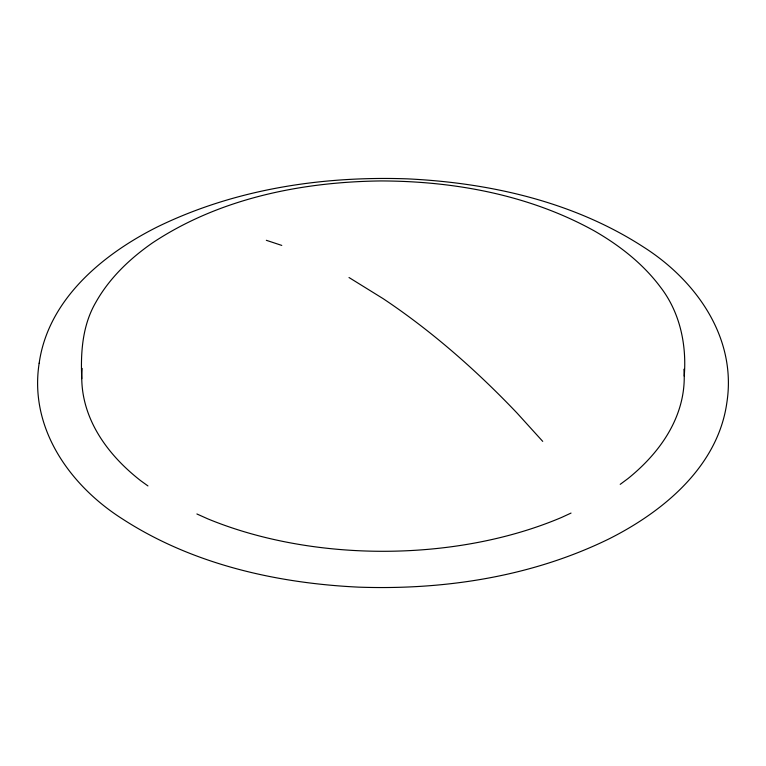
<?xml version="1.0" encoding="UTF-8"?>
<svg xmlns="http://www.w3.org/2000/svg" width="766" height="766" viewBox="0 0 766 766"><rect width="100%" height="100%" fill="white"/><g stroke="black" fill="none" stroke-linecap="round" stroke-linejoin="round"><path stroke-width="1.15" d="M620.211 484.351L628.024 478.539A301.239 173.92 0 0 0 683.914 369.241M571.034 513.076L561.88 517.309A301.239 173.92 0 0 1 207.758 518.841L196.891 513.967M266.338 240.304L281.773 245.417M349.009 277.522L383 298.568A692.579 370.466 63.4 0 1 517.079 413.094L542.721 441.379M147.943 485.931L140.618 480.646A301.239 173.92 0 0 1 82.153 368.427M684.239 376.068C686.776 344.71 679.959 312.317 660.445 287.097C642.98 263.695 619.57 245.455 594.406 230.959C529.526 194.937 454.382 181.082 380.75 180.939C301.335 181.915 219.449 198.384 152.472 242.899C129.856 258.621 109.375 278.144 95.817 302.35C82.345 325.426 80.545 352.59 81.761 378.672M39.162 363.237C29.012 428.156 69.84 485.587 122.56 519.013C192.41 564.293 276.229 583.194 358.526 587.139C444.021 590.146 531.499 576.817 608.826 538.986C663.241 511.678 717.876 466.58 726.838 402.763C736.988 337.844 696.16 280.413 643.44 246.987C573.59 201.707 489.771 182.806 407.474 178.861C321.979 175.854 234.501 189.183 157.174 227.014C102.759 254.322 48.124 299.42 39.162 363.237"/></g></svg>
